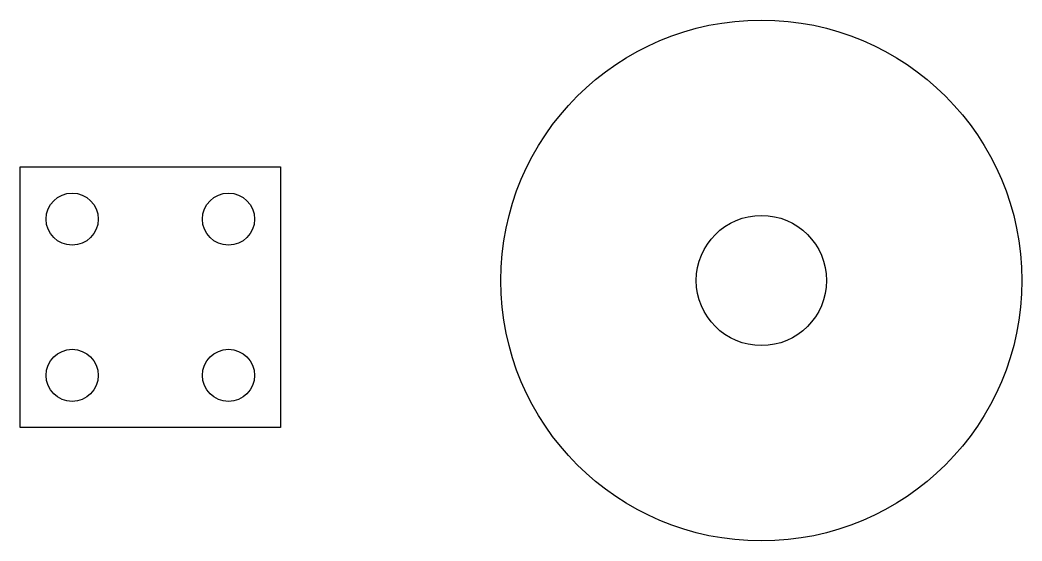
# Model space of a CAD drawing. Header units: millimetres. Extents: x 836 to 1221, y 1123 to 1323.
import ezdxf

# ---------------------------------------------------------------- set-up
doc = ezdxf.new("R2010")
doc.units = ezdxf.units.MM

msp = doc.modelspace()

# ---------------------------------------------------------------- linework, layer by layer
for p, q in [((836.18, 1266.97), (936.18, 1266.97)), ((836.18, 1166.97), (836.18, 1266.97)), ((936.18, 1266.97), (936.18, 1166.97)), ((936.18, 1166.97), (836.18, 1166.97))]:
    msp.add_line(p, q)
for centre, radius in [((1120.71, 1223.39), 100), ((856.18, 1246.97), 10), ((916.18, 1246.97), 10), ((1120.71, 1223.39), 25), ((856.18, 1186.97), 10), ((916.18, 1186.97), 10)]:
    msp.add_circle(centre, radius)

doc.saveas('drawing.dxf')
